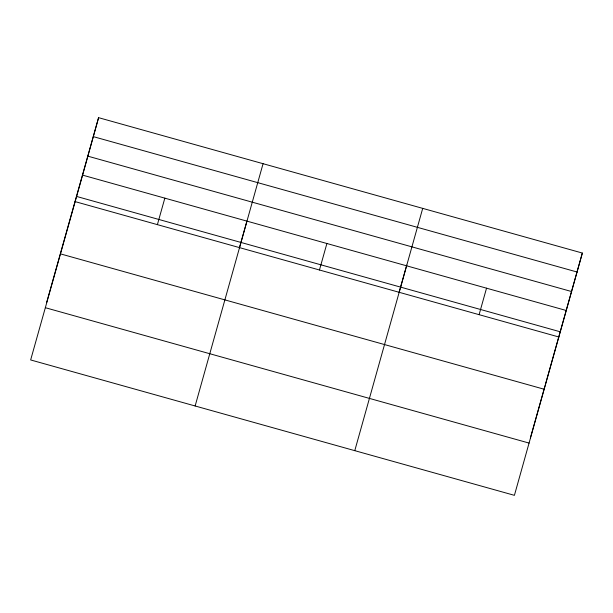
<?xml version="1.0" encoding="UTF-8"?>
<svg xmlns="http://www.w3.org/2000/svg" width="613" height="613" viewBox="0 0 613 613"><rect width="100%" height="100%" fill="white"/><g stroke="black" fill="none" stroke-linecap="round" stroke-linejoin="round"><path stroke-width="0.92" d="M82.602 175.134L98.586 117.665L582.35 253.054L514.414 495.335L30.65 359.946L82.602 175.134L566.358 310.523M263.069 163.694L195.133 405.982M422.709 208.374L354.774 450.655M46.642 302.477L98.586 117.665M157.395 224.642L164.836 198.152M239.399 247.905L246.863 221.354M319.45 269.996L326.898 243.507M399.04 292.585L406.756 265.115M479.098 314.668L486.538 288.179M530.398 437.866L545.087 385.615M545.34 384.703L582.35 253.054M93.314 136.63L577.071 272.019M87.874 156.169L571.638 291.558M76.456 196.405L560.221 331.786M75.154 201.623L558.918 337.012M60.465 253.874L544.229 389.255M45.339 307.703L529.096 443.084"/></g></svg>
